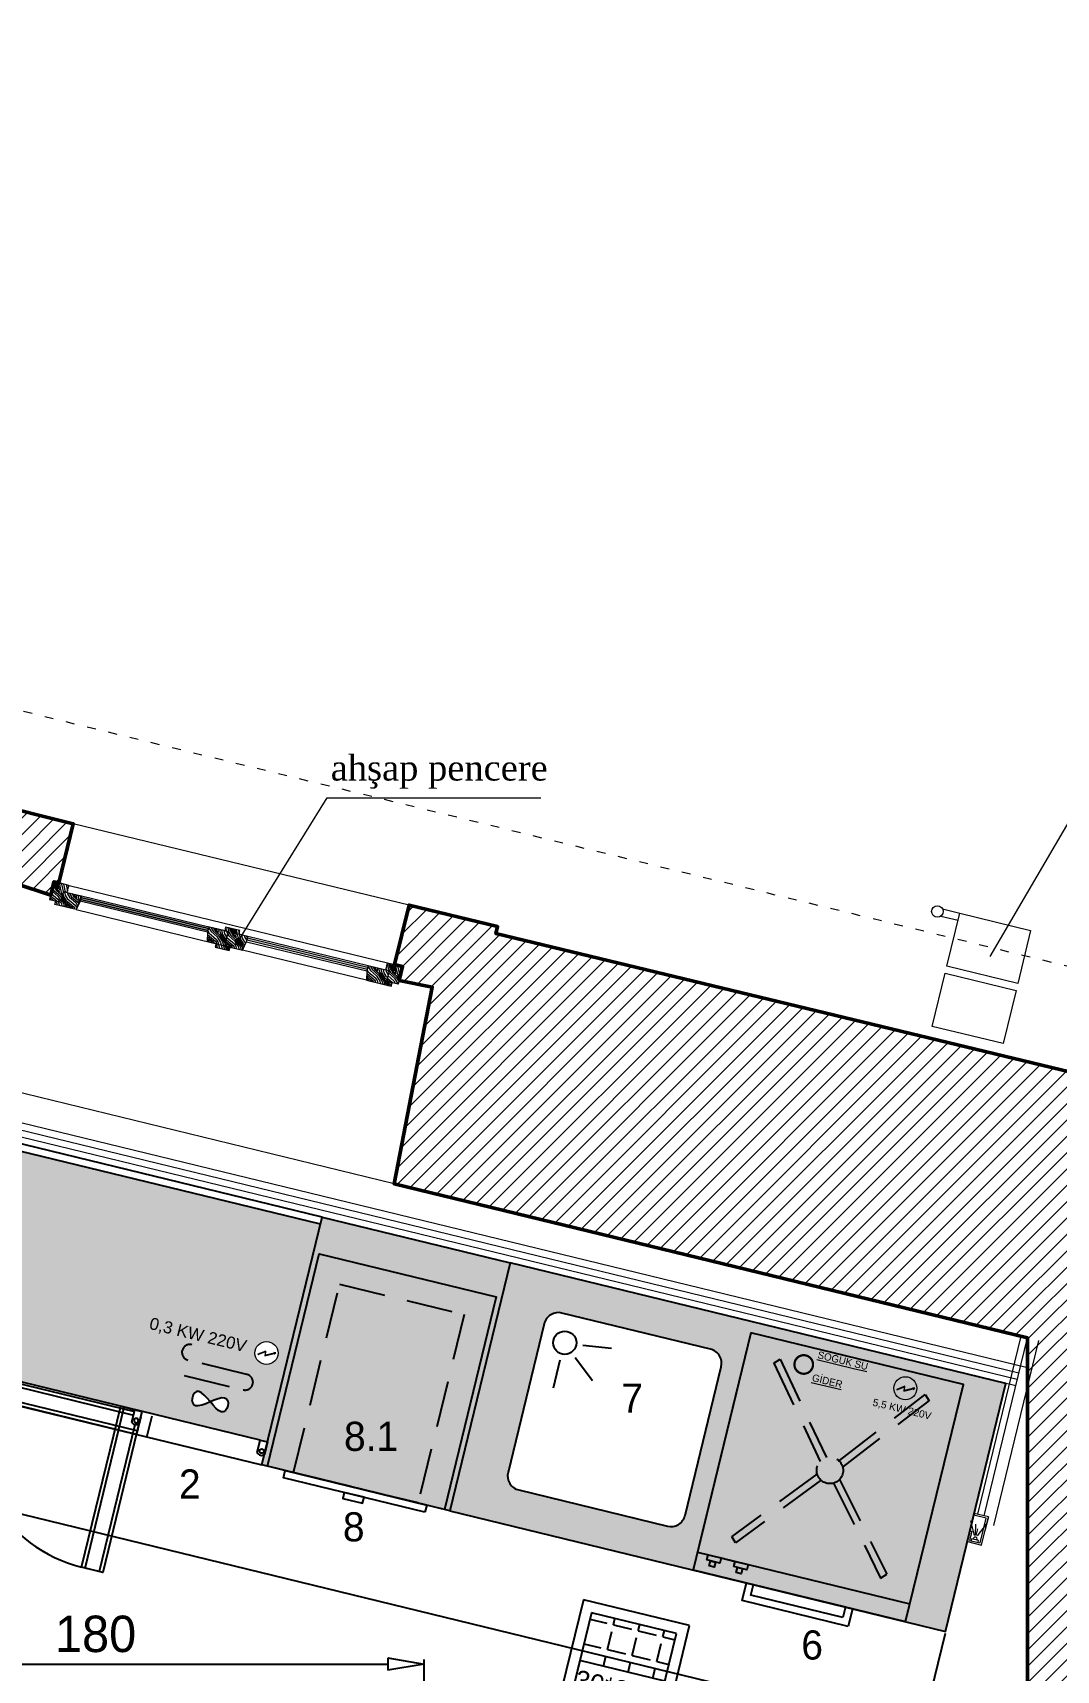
# Model space of a CAD drawing. Header units: millimetres. Extents: x 4980 to 19099, y 3891 to 5773.
# Drawn here: x 6833.2 to 7114.2, y 5072.3 to 5521.8 of the extents above; entities that cross this region are included whole.
import ezdxf

# ---------------------------------------------------------------- set-up
doc = ezdxf.new("R2010")
doc.units = ezdxf.units.MM
doc.linetypes.add('ACAD_ISO03W100', pattern=[30, 12, -18])
doc.linetypes.add('DASHED', pattern=[19.05, 12.7, -6.35])
for name, color, linetype in [('002 Çizgi', 7, 'Continuous'), ('Kıtc-002 Çizgi', 7, 'Continuous'), ('Kıtc-008 Rakam', 1, 'Continuous'), ('Kıtc-011 Elk Tes Yazı 001', 1, 'Continuous'), ('Kıtc-014 Elk Tes İşaretler', 1, 'Continuous'), ('Kıtc-016 Su Tes Yazı 001', 5, 'Continuous'), ('Kıtc-019 Su Tes İşaretler', 5, 'Continuous'), ('Kıtc-028 Yer Izgarası', 252, 'Continuous')]:
    doc.layers.add(name, color=color, linetype=linetype)
for name, color, linetype, lineweight in [('a 0', 252, 'Continuous', 0), ('a 2', 132, 'Continuous', 20), ('a ahşap tarama', 46, 'Continuous', 0), ('a alçıpan duvar', 162, 'Continuous', 35), ('a duvar', 84, 'Continuous', 50), ('a pencere 0', 252, 'Continuous', 0), ('a pencere cam', 121, 'Continuous', 0), ('a pencere doğrama', 41, 'Continuous', 20), ('no3_ahsap kesit on', 40, 'Continuous', 20), ('no3_duvar tarama', 253, 'Continuous', 9), ('no3_kutu profil gorunus', 8, 'Continuous', 18), ('no3_led doseme_Stift_Nr__2', 2, 'Continuous', 20), ('no3_ölçü tefriş', 252, 'Continuous', 0), ('PLAN YAZI', 4, 'Continuous', 9), ('TAVAN', 31, 'Continuous', 0), ('TES_SU', 150, 'Continuous', 25)]:
    doc.layers.add(name, color=color, linetype=linetype, lineweight=lineweight)
doc.layers.add('no3_kutuprofil kesit_Stift_Nr__74', color=7, linetype='Continuous', lineweight=20, true_color=0x3e7e00)
doc.layers.add('no3_paslanmaz gorunus on_Stift_Nr__163', color=7, linetype='Continuous', lineweight=20, true_color=0x5166a4)
doc.styles.get("Standard").update_dxf_attribs({"font": 'stylu.ttf', "height": 10})
doc.linetypes.add('FENCELINE1', pattern='A,0.25,-0.1,[133,ltypeshp.shx,S=0.1,R=0,X=-0.1,Y=0],-0.1,1', length=1.45)
doc.dimstyles.new('ISO-25', dxfattribs={"dimtxt": 2.5, "dimasz": 5, "dimexe": 1.25, "dimexo": 0.625, "dimtad": 1, "dimdec": 0, "dimtxsty": 'Standard', "dimblk": 'ARCHTICK', "dimcen": 2.5, "dimclrd": 256, "dimclre": 256, "dimclrt": 256, "dimadec": 0, "dimazin": 0, "dimtfac": 1, "dimtdec": 0, "dimtmove": 0, "dimatfit": 3, "dimldrblk": 'ARCHTICK', "dimfxl": 1, "dimlwd": -1, "dimlwe": -1, "dimarcsym": 0})
pattern_1 = [(346.323, (-7948.396, 962.116), (3.67598, -6.0404612), [0.25, -4.75]), (256.323, (-7946.8666, 959.9426), (-6.0404612, -3.67598), [0.5, -4.5]), (301.323, (-7947.72, 960.665), (-1.1822406, -4.8582206), [0.3535, -1.0605, 0.3535, -0.707, 2.475, -2.1215678]), (301.323, (-7948.58, 962.418), (-1.1822406, -4.8582206), [0.35355, -0.7071, 0.35355, -5.6568678]), (301.323, (-7946.9978, 961.5183), (-1.1822406, -4.8582206), [0.35355, -6.7175178]), (301.323, (-7946.453, 961.643), (-1.1822406, -4.8582206), [0.35355, -6.7175178]), (301.323, (-7947.2998, 961.3345), (-1.1822406, -4.8582206), [0.35355, -6.7175178]), (301.323, (-7947.6018, 961.1507), (-1.1822406, -4.8582206), [0.7071, -6.3639678]), (301.323, (-7947.274, 957.2114), (-1.1822406, -4.8582206), [0.7071, -6.3639678]), (301.323, (-7948.1467, 961.026), (-1.1822406, -4.8582206), [1.4142, -5.6568678]), (301.323, (-7948.4488, 960.8422), (-1.1822406, -4.8582206), [1.4142, -5.6568678]), (301.323, (-7945.6456, 958.6163), (-1.1822406, -4.8582206), [1.4142, -5.6568678]), (301.323, (-7948.81, 960.4155), (-1.1822406, -4.8582206), [1.06066, -6.0104078]), (301.323, (-7949.959, 959.9232), (-1.1822406, -4.8582206), [1.06066, -6.0104078]), (301.323, (-7949.355, 960.2908), (-1.1822406, -4.8582206), [1.06066, -6.0104078]), (301.323, (-7946.5517, 958.065), (-1.1822406, -4.8582206), [1.767767, -5.3033008]), (301.323, (-7947.0966, 957.94), (-1.1822406, -4.8582206), [1.767767, -5.3033008]), (301.323, (-7946.3152, 959.0365), (-1.1822406, -4.8582206), [2.4748737, -4.596194]), (319.757949, (-7948.0285, 961.5118), (4.85822058, -1.1822406), [0.559017, -10.6213229]), (319.757949, (-7947.4116, 959.8179), (4.85822058, -1.1822406), [0.559017, -10.6213229]), (319.757949, (-7947.5362, 960.3628), (4.85822058, -1.1822406), [0.559017, -10.6213229]), (319.757949, (-7948.1532, 962.0567), (4.85822058, -1.1822406), [1.118034, -10.0623059]), (319.757949, (-7947.7136, 959.634), (4.85822058, -1.1822406), [1.677051, -9.5032889]), (319.757949, (-7948.2585, 959.5094), (4.85822058, -1.1822406), [2.236068, -8.9442719]), (319.757949, (-7948.8034, 959.3847), (4.85822058, -1.1822406), [2.236068, -8.9442719]), (319.757949, (-7949.8868, 958.1046), (4.85822058, -1.1822406), [2.236068, -8.9442719]), (319.757949, (-7949.7686, 958.5904), (4.85822058, -1.1822406), [2.795085, -8.3852549]), (319.757949, (-7949.4075, 959.0171), (4.85822058, -1.1822406), [2.795085, -8.3852549]), (282.888051, (-7947.2342, 960.5466), (-1.1822406, -4.85822058), [0.559017, -10.6213229]), (282.888051, (-7947.8447, 961.2098), (-1.1822406, -4.85822058), [0.559017, -10.6213229]), (282.888051, (-7948.3961, 962.1158), (-1.1822406, -4.85822058), [1.118034, -10.0623059]), (282.888051, (-7947.116, 961.0324), (-1.1822406, -4.85822058), [1.118034, -10.0623059]), (282.888051, (-7948.8228, 962.477), (-1.1822406, -4.85822058), [1.677051, -9.5032889]), (282.888051, (-7949.3087, 962.5952), (-1.1822406, -4.85822058), [2.236068, -8.9442719]), (282.888051, (-7944.9954, 961.2883), (-1.1822406, -4.85822058), [2.236068, -8.9442719]), (282.888051, (-7946.814, 961.2162), (-1.1822406, -4.85822058), [2.236068, -8.9442719]), (282.888051, (-7945.724, 961.4656), (-1.1822406, -4.85822058), [2.795085, -8.3852549]), (282.888051, (-7946.269, 961.341), (-1.1822406, -4.85822058), [2.795085, -8.3852549])]
pattern_2 = [(346.323, (-11317.698, 1622.998), (3.67598, -6.0404612), [0.25, -4.75]), (256.323, (-11316.1685, 1620.825), (-6.0404612, -3.67598), [0.5, -4.5]), (301.323, (-11317.022, 1621.547), (-1.1822406, -4.8582206), [0.3535, -1.0605, 0.3535, -0.707, 2.475, -2.1215678]), (301.323, (-11317.882, 1623.3), (-1.1822406, -4.8582206), [0.35355, -0.7071, 0.35355, -5.6568678]), (301.323, (-11316.2997, 1622.4005), (-1.1822406, -4.8582206), [0.35355, -6.7175178]), (301.323, (-11315.7548, 1622.525), (-1.1822406, -4.8582206), [0.35355, -6.7175178]), (301.323, (-11316.6017, 1622.2167), (-1.1822406, -4.8582206), [0.35355, -6.7175178]), (301.323, (-11316.9037, 1622.033), (-1.1822406, -4.8582206), [0.7071, -6.3639678]), (301.323, (-11316.576, 1618.0936), (-1.1822406, -4.8582206), [0.7071, -6.3639678]), (301.323, (-11317.4487, 1621.908), (-1.1822406, -4.8582206), [1.4142, -5.6568678]), (301.323, (-11317.7507, 1621.7244), (-1.1822406, -4.8582206), [1.4142, -5.6568678]), (301.323, (-11314.9475, 1619.4985), (-1.1822406, -4.8582206), [1.4142, -5.6568678]), (301.323, (-11318.112, 1621.2977), (-1.1822406, -4.8582206), [1.06066, -6.0104078]), (301.323, (-11319.2608, 1620.8054), (-1.1822406, -4.8582206), [1.06066, -6.0104078]), (301.323, (-11318.6568, 1621.173), (-1.1822406, -4.8582206), [1.06066, -6.0104078]), (301.323, (-11315.8536, 1618.947), (-1.1822406, -4.8582206), [1.767767, -5.3033008]), (301.323, (-11316.3985, 1618.8224), (-1.1822406, -4.8582206), [1.767767, -5.3033008]), (301.323, (-11315.617, 1619.9187), (-1.1822406, -4.8582206), [2.4748737, -4.5961941]), (319.757949, (-11317.3305, 1622.394), (4.85822058, -1.1822406), [0.559017, -10.6213229]), (319.757949, (-11316.7135, 1620.7), (4.85822058, -1.1822406), [0.559017, -10.6213229]), (319.757949, (-11316.8382, 1621.245), (4.85822058, -1.1822406), [0.559017, -10.6213229]), (319.757949, (-11317.4551, 1622.939), (4.85822058, -1.1822406), [1.118034, -10.0623059]), (319.757949, (-11317.0155, 1620.5163), (4.85822058, -1.1822406), [1.677051, -9.5032889]), (319.757949, (-11317.5604, 1620.3916), (4.85822058, -1.1822406), [2.236068, -8.9442719]), (319.757949, (-11318.1054, 1620.267), (4.85822058, -1.1822406), [2.236068, -8.9442719]), (319.757949, (-11319.1888, 1618.9868), (4.85822058, -1.1822406), [2.236068, -8.9442719]), (319.757949, (-11319.0706, 1619.4726), (4.85822058, -1.1822406), [2.795085, -8.3852549]), (319.757949, (-11318.7094, 1619.8993), (4.85822058, -1.1822406), [2.795085, -8.3852549]), (282.888051, (-11316.5361, 1621.4288), (-1.1822406, -4.85822058), [0.559017, -10.6213229]), (282.888051, (-11317.1467, 1622.092), (-1.1822406, -4.85822058), [0.559017, -10.6213229]), (282.888051, (-11317.698, 1622.998), (-1.1822406, -4.85822058), [1.118034, -10.0623059]), (282.888051, (-11316.418, 1621.9146), (-1.1822406, -4.85822058), [1.118034, -10.0623059]), (282.888051, (-11318.1248, 1623.3592), (-1.1822406, -4.85822058), [1.677051, -9.5032889]), (282.888051, (-11318.6106, 1623.4774), (-1.1822406, -4.85822058), [2.236068, -8.9442719]), (282.888051, (-11314.2973, 1622.1705), (-1.1822406, -4.85822058), [2.236068, -8.9442719]), (282.888051, (-11316.116, 1622.0984), (-1.1822406, -4.85822058), [2.236068, -8.9442719]), (282.888051, (-11315.026, 1622.3478), (-1.1822406, -4.85822058), [2.795085, -8.3852549]), (282.888051, (-11315.571, 1622.2231), (-1.1822406, -4.85822058), [2.795085, -8.3852549])]

# ---------------------------------------------------------------- blocks, each defined once
blk = doc.blocks.new('A$C5BF67CBE')
at = {"layer": 'Kıtc-002 Çizgi'}
blk.add_line((6.65, 10), (10.64, 10), dxfattribs=at)
for points in [[(0, 72), (0, 10), (60, 10), (60, 72)], [(0, 72), (0, 5), (60, 5), (60, 72)], [(3, 10), (6.65, 10), (6.65, 8.54), (3, 8.54)], [(10.64, 10), (14.29, 10), (14.29, 8.54), (10.64, 8.54)], [(3.97, 8.54), (5.43, 8.54), (5.43, 7.08), (3.97, 7.08)], [(11.61, 8.54), (13.07, 8.54), (13.07, 7.08), (11.61, 7.08)], [(45, 0), (15, 0), (15, 5), (45, 5)], [(43, 2), (17, 2), (17, 5), (43, 5)]]:
    blk.add_lwpolyline(points, close=True, dxfattribs=at)
at = {"layer": 'Kıtc-002 Çizgi', "linetype": 'DASHED'}
for points in [[(8.08, 65.42), (9.49, 66.84)], [(8.08, 65.42), (26.83, 42.17)], [(9.49, 66.84), (28.24, 43.59)], [(31.86, 43.69), (50.51, 66.84)], [(33.27, 42.27), (51.92, 65.42)], [(50.51, 66.84), (51.92, 65.42)], [(26.73, 38.56), (8.08, 16.41)], [(28.14, 37.14), (9.49, 15)], [(31.76, 37.24), (50.51, 15)], [(33.17, 38.66), (51.92, 16.41)], [(9.49, 15), (8.08, 16.41)], [(50.51, 15), (51.92, 16.41)]]:
    blk.add_lwpolyline(points, dxfattribs=at)
blk.add_circle((30, 40.42), 3.63, dxfattribs=at)
blk = doc.blocks.new('v-sg')
at = {"layer": 'TES_SU', "linetype": 'Continuous', "const_width": 1.2}
blk.add_lwpolyline([(-5, 0, 1), (5, 0, 1)], format="xyb", close=True, dxfattribs=at)
blk = doc.blocks.new('A$C4E3860C5')
at = {"layer": 'Kıtc-014 Elk Tes İşaretler', "linetype": 'Continuous', "lineweight": 0}
for p, q in [((2.9, 3.66), (0.96, 2.3)), ((0.96, 2.3), (1, 2.21)), ((1, 2.21), (2.81, 3.48)), ((2.81, 3.48), (2.9, 2.31)), ((3, 2.49), (2.9, 3.66)), ((2.9, 2.31), (5.24, 3.52)), ((5.18, 3.62), (3, 2.49)), ((5.66, 3.81), (5.09, 3.77)), ((5.09, 3.77), (5.17, 3.64)), ((5.17, 3.64), (5.34, 3.36)), ((5.24, 3.52), (5.19, 3.62)), ((5.34, 3.36), (5.66, 3.81))]:
    blk.add_line(p, q, dxfattribs=at)
blk.add_circle((3.16, 3.16), 3.16, dxfattribs=at)
blk = doc.blocks.new('A$C59243714')
at = {"layer": 'Kıtc-002 Çizgi'}
for name, p in [('A$C5BF67CBE', (0, 0)), ('A$C4E3860C5', (41.62, 64.07))]:
    blk.add_blockref(name, p, dxfattribs=at)
at = {"layer": 'Kıtc-019 Su Tes İşaretler', "linetype": 'Continuous', "xscale": 0.5098698804018752, "yscale": 0.5098698804018752, "zscale": 0.5098698804018752}
blk.add_blockref('v-sg', (16.13, 66.97), dxfattribs=at)
at = {"layer": 'Kıtc-011 Elk Tes Yazı 001', "lineweight": 15, "insert": (37.02, 62.45), "char_height": 2, "attachment_point": 1}
blk.add_mtext_dynamic_manual_height_columns('{\\f@Arial Unicode MS|b0|i0|c162|p34;5,5 KW 220V }', width=27.5245, gutter_width=50, heights=[0], dxfattribs=at)
at = {"layer": 'Kıtc-016 Su Tes Yazı 001', "lineweight": 5, "char_height": 2, "attachment_point": 1}
for s, insert in [('{\\L\\C5;SOĞUK SU}', (19.27, 71.54)), ('{\\L\\C5;GİDER}', (19.27, 65.08))]:
    blk.add_mtext_dynamic_manual_height_columns(s, width=14.9424, gutter_width=50, heights=[0], dxfattribs=dict(at, insert=insert))
blk = doc.blocks.new('ththh')
at = {"layer": 'PLAN YAZI'}
h = blk.add_hatch(color=256, dxfattribs=at)
h.dxf.hatch_style = 1
edge = h.paths.add_edge_path()
edge.add_ellipse((-68255.92, -25917.14), major_axis=(-0.021, 0.888), ratio=0.6911, start_angle=0, end_angle=360)
for p, q in [((-68255.92, -25917.14), (-68231.35, -25877.67)), ((-68231.35, -25877.67), (-68172.76, -25877.66))]:
    blk.add_line(p, q, dxfattribs=at)
blk.add_ellipse((-68255.92, -25917.14), major_axis=(0, 0.888), ratio=0.6911, start_param=4.712389, end_param=10.995574, dxfattribs=at)
at = {"layer": 'PLAN YAZI', "insert": (-68230.4, -25865.89), "char_height": 7, "width": 63.3955, "attachment_point": 1}
blk.add_mtext('{\\fTimes New Roman|b0|i0|c162|p18;ahşap pencere}', dxfattribs=at)
blk = doc.blocks.new('A$C0517256F')
at = {"layer": '002 Çizgi'}
for points in [[(0, 3.66), (50, 3.66), (50, 63.66), (0, 63.66)], [(5, 1.66), (45, 1.66), (45, 3.66), (5, 3.66)], [(22.22, 1.66), (27.78, 1.66), (27.78, 0), (22.22, 0)]]:
    blk.add_lwpolyline(points, close=True, dxfattribs=at)
at = {"layer": '002 Çizgi', "linetype": 'DASHED'}
blk.add_lwpolyline([(7.4, 3.66), (42.6, 3.66), (42.6, 56.94), (7.4, 56.94)], close=True, dxfattribs=at)
blk = doc.blocks.new('_ClosedBlank')
at = {"color": 0, "linetype": 'ByBlock', "lineweight": -2}
for p, q in [((-1, 0.167), (0, 0)), ((-1, 0.167), (-1, -0.167)), ((0, 0), (-1, -0.167))]:
    blk.add_line(p, q, dxfattribs=at)
blk = doc.blocks.new('*D172')
at = {"transparency": 16777216}
for p, q in [((6760.23, 5049.46), (6760.23, 5075.22)), ((6940.69, 5028.25), (6940.69, 5075.22)), ((6770.23, 5073.97), (6930.69, 5073.97))]:
    blk.add_line(p, q, dxfattribs=at)
at = {"layer": 'Defpoints', "color": 0, "transparency": 16777216}
for p in [(6940.69, 5073.97), (6760.23, 5048.84, -0.53), (6940.69, 5027.62, -0.17)]:
    blk.add_point(p, dxfattribs=at)
at = {"transparency": 16777216, "xscale": 10, "yscale": 10, "zscale": 10, "rotation": 180}
blk.add_blockref('_ClosedBlank', (6760.23, 5073.97), dxfattribs=at)
at = {"transparency": 16777216, "xscale": 10, "yscale": 10, "zscale": 10}
blk.add_blockref('_ClosedBlank', (6940.69, 5073.97), dxfattribs=at)
at = {"transparency": 16777216, "insert": (6850.46, 5082.18), "char_height": 10, "attachment_point": 5}
blk.add_mtext('180', dxfattribs=at)
blk = doc.blocks.new('A$C4C105235')
at = {"layer": 'Kıtc-002 Çizgi'}
for points in [[(2, 3), (2, 6.5), (0, 6.5), (0, 3)], [(0, 6), (0, 0), (46.2, 0), (46.2, 6), (2, 6)], [(0, 5), (0, 1), (46.2, 1), (46.2, 5), (2, 5)]]:
    blk.add_lwpolyline(points, dxfattribs=at)
blk.add_circle((0.93, 3.71), 0.596, dxfattribs=at)
blk.add_arc((1, 3.75), 1.25, 216.8699, 323.1301, dxfattribs=at)
blk = doc.blocks.new('A$C1FF566C6')
at = {"layer": 'Kıtc-002 Çizgi', "color": 254}
for points in [[(6, 45.5), (0, 45.5), (0, 0), (6, 0), (6, 45.5)], [(1, 41.5), (1, 0), (5, 0), (5, 45.5)]]:
    blk.add_lwpolyline(points, dxfattribs=at)
blk = doc.blocks.new('A$C68E4787B')
at = {"layer": 'Kıtc-002 Çizgi'}
for p, q in [((163.98, 107), (32.48, 107)), ((161.98, 45.5), (32.48, 45.5)), ((131.55, 39), (131.55, 45))]:
    blk.add_line(p, q, dxfattribs=at)
blk.add_lwpolyline([(32.48, 39), (163.98, 39), (163.98, 109), (32.48, 109)], close=True, dxfattribs=at)
at = {"layer": 'Kıtc-002 Çizgi', "linetype": 'DASHED'}
for points in [[(154.15, 62.19), (137.48, 62.19, -1), (137.48, 66.53)], [(137.48, 57.84), (154.15, 57.84, 1), (154.15, 62.19)]]:
    blk.add_lwpolyline(points, format="xyb", dxfattribs=at)
at = {"layer": 'Kıtc-002 Çizgi', "linetype": 'DASHED', "ltscale": 0.1}
blk.add_lwpolyline([(149.71, 50.53), (148.95, 50.7), (148.06, 51.16), (147.09, 51.8), (146.07, 52.53), (145.05, 53.27), (144.08, 53.91), (143.19, 54.36), (142.43, 54.53), (141.83, 54.36), (141.41, 53.91), (141.15, 53.27), (141.07, 52.53), (141.15, 51.8), (141.41, 51.16), (141.83, 50.7), (142.43, 50.53), (143.19, 50.7), (144.08, 51.16), (145.05, 51.8), (146.07, 52.53), (147.09, 53.27), (148.06, 53.91), (148.95, 54.36), (149.71, 54.53), (150.31, 54.36), (150.73, 53.91), (150.99, 53.27), (151.07, 52.53), (150.99, 51.8), (150.73, 51.16), (150.31, 50.7)], close=True, dxfattribs=at)
at = {"layer": 'Kıtc-002 Çizgi'}
blk.add_lwpolyline([(161.98, 42), (161.98, 45.5), (163.98, 45.5), (163.98, 42)], dxfattribs=at)
blk.add_circle((163.05, 42.72), 0.596, dxfattribs=at)
blk.add_arc((162.98, 42.75), 1.25, 216.8699, 323.1301, dxfattribs=at)
at = {"layer": 'Kıtc-002 Çizgi', "color": 254}
for centre, start, end in [((40.86, 40.86), 270.8691, 357.3948), ((123.17, 40.86), 182.6052, 269.1309)]:
    blk.add_arc(centre, 40.86, start, end, dxfattribs=at)
at = {"layer": 'Kıtc-002 Çizgi'}
for name, p in [('A$C4E3860C5', (154.81, 66)), ('A$C4C105235', (35.48, 39)), ('A$C1FF566C6', (35.48, 0))]:
    blk.add_blockref(name, p, dxfattribs=at)
at = {"layer": 'Kıtc-002 Çizgi', "xscale": -1}
for name, p in [('A$C4C105235', (128.55, 39)), ('A$C1FF566C6', (128.55, 0))]:
    blk.add_blockref(name, p, dxfattribs=at)
at = {"layer": 'Kıtc-011 Elk Tes Yazı 001', "insert": (124.92, 71.28), "char_height": 3.3081, "attachment_point": 1}
blk.add_mtext_dynamic_manual_height_columns('{\\f@Arial Unicode MS|b0|i0|c162|p34;0,3 KW 220V }', width=27.5245, gutter_width=50, heights=[0], dxfattribs=at)
blk = doc.blocks.new('A$C641A22AA')
at = {"layer": 'Kıtc-002 Çizgi'}
for p, q in [((36.43, 78.54, -0.53), (44.29, 77.77, -0.53)), ((30.15, 74.44, -0.53), (28.28, 66.77, -0.53)), ((34.34, 75.13, -0.53), (39.08, 68.82, -0.53))]:
    blk.add_line(p, q, dxfattribs=at)
at = {"layer": 'Kıtc-002 Çizgi', "elevation": -0.53}
blk.add_lwpolyline([(0, 33.1), (136.03, 0), (152.58, 68.01), (16.55, 101.12)], close=True, dxfattribs=at)
blk.add_lwpolyline([(18.88, 38.8), (59.69, 28.87, 0.414214), (64.52, 31.81), (74.46, 72.62, 0.414214), (71.51, 77.45), (30.71, 87.38, 0.414214), (25.87, 84.44), (15.94, 43.63, 0.414214)], format="xyb", close=True, dxfattribs=at)
at = {"layer": 'Kıtc-002 Çizgi'}
blk.add_circle((31.51, 79.22, -0.53), 3.19, dxfattribs=at)
blk = doc.blocks.new('*D210')
at = {"transparency": 16777216}
for p, q in [((6291.89, 5275.01), (6284.95, 5246.51)), ((6294.96, 5245.36), (7067.26, 5057.42)), ((7083.62, 5082.34), (7076.68, 5053.84))]:
    blk.add_line(p, q, dxfattribs=at)
at = {"layer": 'Defpoints', "color": 0, "transparency": 16777216}
for p in [(6292.04, 5275.62, -0.53), (7083.77, 5082.94, -0.53), (7076.98, 5055.05)]:
    blk.add_point(p, dxfattribs=at)
at = {"transparency": 16777216, "xscale": 10, "yscale": 10, "zscale": 10}
for p, rotation in [((6285.25, 5247.73), 166.3224590213279), ((7076.98, 5055.05), 346.3224590213279)]:
    blk.add_blockref('_ClosedBlank', p, dxfattribs=dict(at, rotation=rotation))
at = {"transparency": 16777216, "insert": (6683.06, 5159.37), "char_height": 10, "attachment_point": 5, "rotation": 346.3225}
blk.add_mtext('815', dxfattribs=at)
blk = doc.blocks.new('A$C1AAB3821')
at = {"layer": 'Kıtc-028 Yer Izgarası'}
for p, q in [((30, 30), (0, 30)), ((0, 30), (0, 0)), ((27, 27), (3, 27)), ((3, 27), (3, 3)), ((9.65, 25.24), (9.65, 27)), ((16.63, 25.24), (16.63, 27)), ((23.62, 25.24), (23.62, 27)), ((27, 3), (27, 27)), ((30, 0), (30, 30)), ((3, 25.24), (7.74, 25.24)), ((9.65, 25.24), (14.73, 25.24)), ((9.65, 18.25), (9.65, 23.33)), ((16.63, 25.24), (21.71, 25.24)), ((16.63, 18.25), (16.63, 23.33)), ((23.62, 25.24), (27, 25.24)), ((23.62, 18.25), (23.62, 23.33)), ((3, 18.25), (7.74, 18.25)), ((9.65, 18.25), (14.73, 18.25)), ((16.63, 18.25), (21.71, 18.25)), ((23.62, 18.25), (27, 18.25)), ((27, 13.5), (3, 13.5)), ((3, 13.5), (3, 3)), ((9.65, 13.5), (9.65, 16.35)), ((16.63, 13.5), (16.63, 16.35)), ((23.62, 13.5), (23.62, 16.35)), ((27, 3), (27, 13.5)), ((0, 0), (30, 0)), ((3, 3), (27, 3)), ((3, 3), (27, 3))]:
    blk.add_line(p, q, dxfattribs=at)
blk.add_text('30*30', height=5.4, dxfattribs=at).set_placement((3, 5.64))

msp = doc.modelspace()

# ---------------------------------------------------------------- hatches: boundary and pattern name
h = msp.add_hatch()
h.set_pattern_fill('AR-CONC', color=6, scale=0.1)
h.set_pattern_definition([(50, (-124.575, -540.396), (18.218467, -1.593909), [1.905, -20.955]), (355, (-124.575, -540.396), (-3.524342, 19.105685), [1.524, -16.76406]), (100.45144, (-123.057, -540.529), (14.694125, 17.511775), [1.619, -17.809024]), (46.1842, (-124.575, -535.316), (27.107904, -4.204233), [2.8575, -31.4325]), (96.63556, (-122.316, -535.667), (23.74041, 24.74261), [2.4285, -26.71356]), (351.18415, (-124.575, -535.316), (23.74041, 24.74261), [2.286, -25.14597]), (21, (-122.035, -536.586), (15.16144, -10.22652), [1.905, -20.955]), (326, (-122.035, -536.586), (6.180203, 18.418797), [1.524, -16.764]), (71.45144, (-120.772, -537.438), (21.341642, 8.192277), [1.619, -17.808994]), (37.5, (-124.575, -540.396), (0.3088603, 8.455504), [0, -16.5608, 0, -17.018, 0, -16.8275]), (7.5, (-124.575, -540.396), (6.681966, 10.0180575), [0, -9.7028, 0, -16.1798, 0, -6.4135]), (327.5, (-130.2394, -540.396), (13.5590595, -0.5728744), [0, -6.35, 0, -19.812, 0, -26.289]), (317.5, (-132.779, -540.396), (14.812918, 2.542649), [0, -8.255, 0, -13.1572, 0, -18.669])])
h.paths.add_polyline_path([(6425.18, 5315.26), (6308.59, 5343.63), (6292.04, 5275.62), (6408.63, 5247.24)])
h.paths.add_polyline_path([(6522.35, 5291.61), (6425.18, 5315.26), (6408.63, 5247.24), (6505.8, 5223.6)])
h.paths.add_polyline_path([(6619.51, 5267.97), (6522.35, 5291.61), (6505.8, 5223.6), (6602.96, 5199.95)])
h.paths.add_polyline_path([(6746, 5237.18), (6619.51, 5267.97), (6602.96, 5199.95), (6729.45, 5169.17)])
h.paths.add_polyline_path([(6912.17, 5194.69), (6784.4, 5225.78), (6769.85, 5166.03), (6895.68, 5135.41), (6897.63, 5134.93)])
h.paths.add_polyline_path([(6877.68, 5148.44), (6878.2, 5148.78), (6878.82, 5148.8), (6879.52, 5148.45), (6880.28, 5147.8), (6881.07, 5146.95), (6881.88, 5146), (6883.04, 5146.47), (6884.14, 5146.86), (6885.11, 5147.09), (6885.89, 5147.08), (6886.43, 5146.77), (6886.74, 5146.23), (6886.84, 5145.55), (6886.74, 5144.81), (6886.49, 5144.12), (6886.09, 5143.56), (6885.57, 5143.22), (6884.95, 5143.19), (6884.25, 5143.54), (6883.49, 5144.19), (6882.7, 5145.04), (6881.88, 5146), (6880.72, 5145.52), (6879.62, 5145.13), (6878.65, 5144.9), (6877.87, 5144.91), (6877.34, 5145.22), (6877.03, 5145.76), (6876.93, 5146.44), (6877.02, 5147.18), (6877.28, 5147.87)], flags=16)
h.paths.add_polyline_path([(6900.53, 5159.33, -1), (6894.21, 5159.33, -1)], flags=16)
h.paths.add_polyline_path([(6895.03, 5159.02), (6897.24, 5159.88), (6897.06, 5158.72), (6899.45, 5159.3), (6899.39, 5159.47), (6899.96, 5159.37), (6899.54, 5159.02), (6899.48, 5159.19), (6896.92, 5158.57), (6897.1, 5159.73), (6895.05, 5158.93)], flags=0)
h.paths.add_polyline_path([(7100.32, 5150.96), (6964.29, 5184.06), (6947.74, 5116.05), (7083.77, 5082.94)])
h.paths.add_polyline_path([(7012.26, 5114.75, -0.414214), (7007.43, 5111.81), (6966.62, 5121.74, -0.414214), (6963.68, 5126.58), (6973.61, 5167.39, -0.414214), (6978.44, 5170.33), (7019.25, 5160.4, -0.414214), (7022.19, 5155.56)], flags=16)
h.paths.add_polyline_path([(6976.06, 5162.16, -1), (6982.44, 5162.16, -1)], flags=0)
h.paths.add_polyline_path([(6964.29, 5184.06), (6912.64, 5196.63), (6896.09, 5128.62), (6947.74, 5116.05)])
h.paths.add_polyline_path([(6863.48, 5164.21), (6891.54, 5157.38), (6893.4, 5165), (6865.33, 5171.83)], flags=24)
at = {"layer": 'a ahşap tarama', "lineweight": 5}
h = msp.add_hatch(dxfattribs=at)
h.set_pattern_fill('WOODFACE', color=256, scale=5, angle=346.323, style=0, pattern_type=2)
h.set_pattern_definition(pattern_2)
h.paths.add_polyline_path([(6837.85, 5283.86), (6841, 5283.09), (6841.71, 5286), (6842.68, 5285.76), (6843.16, 5287.71), (6841.22, 5288.19), (6839.03, 5288.72)])
h = msp.add_hatch(dxfattribs=at)
h.set_pattern_fill('WOODFACE', color=256, scale=5, angle=346.323, style=0, pattern_type=2)
h.set_pattern_definition(pattern_1)
h.paths.add_polyline_path([(6846.57, 5284.82), (6846.22, 5283.37), (6845.14, 5281.06), (6839.31, 5282.48), (6839.55, 5283.45), (6841, 5283.09), (6841.71, 5286), (6842.68, 5285.76)])
h = msp.add_hatch(dxfattribs=at)
h.set_pattern_fill('WOODFACE', color=256, scale=5, angle=346.323, style=0, pattern_type=2)
h.set_pattern_definition(pattern_1)
h.paths.add_polyline_path([(6881.55, 5276.31), (6881.2, 5274.86), (6881.09, 5272.31), (6883.52, 5271.72), (6883.28, 5270.75), (6887.17, 5269.8), (6887.41, 5270.77), (6885.95, 5271.13), (6886.8, 5274.61), (6886.9, 5275.01), (6881.75, 5276.26)])
h = msp.add_hatch(dxfattribs=at)
h.set_pattern_fill('WOODFACE', color=256, scale=5, angle=346.323, style=0, pattern_type=2)
h.set_pattern_definition(pattern_1)
h.paths.add_polyline_path([(6890.81, 5269.94), (6891.88, 5272.26), (6892.24, 5273.71), (6889.81, 5274.3), (6890.05, 5275.28), (6886.16, 5276.22), (6885.92, 5275.25), (6886.9, 5275.01), (6886.05, 5271.53), (6885.95, 5271.13)])
h = msp.add_hatch(dxfattribs=at)
h.set_pattern_fill('WOODFACE', color=256, scale=5, angle=346.323, style=0, pattern_type=2)
h.set_pattern_definition(pattern_1)
h.paths.add_polyline_path([(6925.27, 5265.66), (6924.92, 5264.22), (6924.82, 5261.67), (6931.62, 5260.01), (6931.85, 5260.98), (6930.39, 5261.33), (6931.1, 5264.24), (6930.13, 5264.47)])
h = msp.add_hatch(dxfattribs=at)
h.set_pattern_fill('WOODFACE', color=256, scale=5, angle=346.323, style=0, pattern_type=2)
h.set_pattern_definition(pattern_2)
h.paths.add_polyline_path([(6933.55, 5260.56), (6930.39, 5261.33), (6931.1, 5264.24), (6930.13, 5264.47), (6930.6, 5266.43), (6932.55, 5265.95), (6934.73, 5265.42)])
at = {"layer": 'a pencere cam', "lineweight": 5}
for points in [[(6846.34, 5283.85), (6881.31, 5275.34), (6881.43, 5275.83), (6846.45, 5284.34)], [(6892, 5272.74), (6925.04, 5264.7), (6925.16, 5265.19), (6892.12, 5273.23)]]:
    msp.add_hatch(color=256, dxfattribs=at).paths.add_polyline_path(points)
at = {"layer": 'no3_duvar tarama'}
h = msp.add_hatch(dxfattribs=at)
h.set_pattern_fill('ANSI31', color=256, style=0)
h.set_pattern_definition([(45, (77489.65, 25972.4954), (-2.24506403, 2.24506403), [])])
h.paths.add_polyline_path([(6398.66, 5335.71), (6403.32, 5388.41), (6398.33, 5390.27), (6399.51, 5395.13), (6397.33, 5395.66), (6401.28, 5412), (6425.58, 5406.11), (6425.11, 5404.17), (6819.56, 5308.55), (6820.12, 5310.64), (6844.33, 5304.61), (6840.4, 5288.39), (6839.03, 5288.72), (6838.14, 5285.06), (6828.71, 5288.16), (6808.58, 5235.95), (6643.1, 5276.22), (6587.51, 5289.75)])
h = msp.add_hatch(dxfattribs=at)
h.set_pattern_fill('ANSI31', color=256, style=0)
h.set_pattern_definition([(45, (81879.2123, 31164.2985), (-2.24506403, 2.24506403), [])])
h.paths.add_polyline_path([(7168.47, 4578.31), (7167.37, 4659.97), (7106.26, 4659.97), (7106.26, 4579.31), (7088.4, 4579.31), (7088.4, 4557.56), (7183.4, 4557.56), (7183.4, 4578.31)])
h.paths.add_polyline_path([(7162.27, 5149.88), (7182.43, 5144.97), (7200.22, 5195.97), (7208.54, 5194.4), (7209.72, 5199.26), (7211.09, 5198.93), (7215.02, 5215.16), (7190.81, 5221.18), (7190.25, 5219.09), (6960.33, 5274.47), (6960.8, 5276.41), (6936.5, 5282.29), (6932.55, 5265.95), (6934.73, 5265.42), (6933.81, 5261.6), (6942.89, 5259.8), (6932.41, 5205.82), (7106.26, 5163.51), (7106.26, 4779.97), (7166.28, 4779.97)])

# ---------------------------------------------------------------- linework, layer by layer
at = {"layer": 'a 2', "linetype": 'ACAD_ISO03W100', "ltscale": 0.2}
msp.add_line((8266.95, 4984.93, -0.53), (6067.11, 5521.76, -0.53), dxfattribs=at)
at = {"layer": 'a 2', "elevation": -0.53}
for points in [[(6936.53, 5282.29), (6844.35, 5304.61)], [(6932.41, 5205.82), (6808.58, 5235.95)]]:
    msp.add_lwpolyline(points, dxfattribs=at)
at = {"layer": 'a alçıpan duvar', "linetype": 'ACAD_ISO03W100', "elevation": -0.53}
msp.add_lwpolyline([(7106.26, 5163.51), (7105.82, 4837.81), (7174.66, 4837.81), (7174.66, 5024.89)], dxfattribs=at)
at = {"layer": 'a duvar', "elevation": -0.53}
for points in [[(6398.66, 5335.71), (6403.32, 5388.41), (6398.33, 5390.27), (6399.51, 5395.13), (6397.33, 5395.66), (6401.28, 5412), (6425.58, 5406.11), (6425.11, 5404.17), (6819.56, 5308.55), (6820.12, 5310.64), (6844.33, 5304.61), (6840.4, 5288.39), (6839.03, 5288.72), (6838.14, 5285.06), (6828.71, 5288.16), (6808.58, 5235.95), (6643.1, 5276.22), (6587.51, 5289.75), (6398.66, 5335.71)], [(7106.26, 4779.97), (7106.26, 5163.51), (6932.41, 5205.82), (6942.89, 5259.8), (6933.81, 5261.6), (6934.73, 5265.42), (6932.55, 5265.95), (6936.5, 5282.29), (6960.8, 5276.41), (6960.33, 5274.47), (7190.25, 5219.09), (7190.81, 5221.18), (7215.02, 5215.16), (7211.09, 5198.93), (7209.72, 5199.26), (7208.54, 5194.4), (7200.22, 5195.97), (7182.43, 5144.97), (7177.31, 5146.22), (7177.31, 5146.22)]]:
    msp.add_lwpolyline(points, dxfattribs=at)
at = {"layer": 'a pencere 0', "elevation": -0.53}
for points in [[(6843.18, 5287.71), (6930.63, 5266.42)], [(6881.22, 5274.85), (6846.24, 5283.36)], [(6846.59, 5284.82), (6881.57, 5276.31)], [(6845.16, 5281.05), (6890.83, 5269.94)], [(6925.3, 5265.67), (6892.26, 5273.71)], [(6924.84, 5261.66), (6890.83, 5269.94)], [(6891.91, 5272.25), (6924.94, 5264.21)]]:
    msp.add_lwpolyline(points, dxfattribs=at)
at = {"layer": 'a pencere cam', "lineweight": 5}
for p, q in [((6846.45, 5284.34, -0.53), (6881.43, 5275.83, -0.53)), ((6925.16, 5265.19, -0.53), (6892.12, 5273.23, -0.53))]:
    msp.add_line(p, q, dxfattribs=at)
at = {"layer": 'a pencere cam', "lineweight": 5, "elevation": -0.53}
for points in [[(6846.34, 5283.85), (6881.31, 5275.34), (6881.43, 5275.83), (6846.45, 5284.34)], [(6892, 5272.74), (6925.04, 5264.7), (6925.16, 5265.19), (6892.12, 5273.23)]]:
    msp.add_lwpolyline(points, close=True, dxfattribs=at)
for points in [[(6881.31, 5275.34), (6846.34, 5283.85)], [(6892, 5272.74), (6925.04, 5264.7)]]:
    msp.add_lwpolyline(points, dxfattribs=at)
at = {"layer": 'a pencere doğrama', "elevation": -0.53}
for points in [[(6837.85, 5283.86), (6841, 5283.09), (6841.71, 5286), (6842.68, 5285.76), (6843.16, 5287.71), (6841.22, 5288.19), (6839.03, 5288.72), (6837.85, 5283.86)], [(6846.57, 5284.82), (6846.22, 5283.37), (6845.14, 5281.06), (6839.31, 5282.48), (6839.55, 5283.45), (6841, 5283.09), (6841.71, 5286), (6842.68, 5285.76), (6846.57, 5284.82)], [(6881.55, 5276.31), (6881.2, 5274.86), (6881.09, 5272.31), (6883.52, 5271.72), (6883.28, 5270.75), (6887.17, 5269.8), (6887.41, 5270.77), (6885.95, 5271.13), (6886.8, 5274.61), (6886.9, 5275.01), (6881.75, 5276.26), (6881.55, 5276.31)], [(6890.81, 5269.94), (6891.88, 5272.26), (6892.24, 5273.71), (6889.81, 5274.3), (6890.05, 5275.28), (6886.16, 5276.22), (6885.92, 5275.25), (6886.9, 5275.01), (6886.05, 5271.53), (6885.95, 5271.13), (6890.81, 5269.94), (6890.81, 5269.94)], [(6925.27, 5265.66), (6924.92, 5264.22), (6924.82, 5261.67), (6931.62, 5260.01), (6931.85, 5260.98), (6930.39, 5261.33), (6931.1, 5264.24), (6930.13, 5264.47), (6925.27, 5265.66)], [(6933.55, 5260.56), (6930.39, 5261.33), (6931.1, 5264.24), (6930.13, 5264.47), (6930.6, 5266.43), (6932.55, 5265.95), (6934.73, 5265.42), (6933.55, 5260.56)]]:
    msp.add_lwpolyline(points, dxfattribs=at)
at = {"layer": 'Kıtc-002 Çizgi', "elevation": -0.53}
msp.add_lwpolyline([(6912.64, 5196.63), (6964.29, 5184.06), (6947.74, 5116.05), (6896.09, 5128.62)], close=True, dxfattribs=at)
at = {"layer": 'no3_ahsap kesit on', "elevation": -0.53}
for points in [[(7103.04, 5150.3), (6303.05, 5344.98)], [(7103.47, 5152.05), (6303.48, 5346.73)], [(7103.47, 5152.05), (6303.48, 5346.73)], [(7103.89, 5153.79), (6303.9, 5348.48)], [(7103.89, 5153.79), (6303.9, 5348.48)], [(7092.62, 5115.09), (7104.51, 5163.94)], [(7094.37, 5114.67), (7106.26, 5163.51)]]:
    msp.add_lwpolyline(points, dxfattribs=at)
at = {"layer": 'no3_kutu profil gorunus', "elevation": -0.53}
msp.add_lwpolyline([(7106.26, 5155.28), (6301.27, 5351.18)], dxfattribs=at)
at = {"layer": 'no3_kutuprofil kesit_Stift_Nr__74', "linetype": 'Continuous'}
msp.add_line((7095.53, 5114.38, -0.53), (7094.59, 5110.5, -0.53), dxfattribs=at)
msp.add_line((7095.53, 5114.38, -0.53), (7094.59, 5110.5, -0.53), dxfattribs=at)
at = {"layer": 'no3_led doseme_Stift_Nr__2', "linetype": 'FENCELINE1'}
for p, q in [((7091.68, 5109.29, -0.53), (7090.67, 5113.31, -0.53)), ((7091.68, 5109.29, -0.53), (7090.67, 5113.31, -0.53)), ((7091.96, 5109.32, -0.53), (7092.05, 5112.34, -0.53)), ((7091.96, 5109.32, -0.53), (7092.05, 5112.34, -0.53)), ((7092.17, 5109.29, -0.53), (7092.62, 5111.12, -0.53)), ((7092.17, 5109.29, -0.53), (7092.62, 5111.12, -0.53)), ((7092.53, 5109.12, -0.53), (7095.01, 5112.36, -0.53)), ((7092.53, 5109.12, -0.53), (7095.01, 5112.36, -0.53)), ((7090.89, 5108.31, -0.53), (7090.77, 5107.82, -0.53)), ((7090.89, 5108.31, -0.53), (7090.77, 5107.82, -0.53)), ((7090.77, 5107.82, -0.53), (7092.72, 5107.35, -0.53)), ((7090.77, 5107.82, -0.53), (7092.72, 5107.35, -0.53)), ((7092.84, 5107.84, -0.53), (7090.89, 5108.31, -0.53)), ((7092.84, 5107.84, -0.53), (7090.89, 5108.31, -0.53)), ((7092.72, 5107.35, -0.53), (7092.84, 5107.84, -0.53)), ((7092.72, 5107.35, -0.53), (7092.84, 5107.84, -0.53))]:
    msp.add_line(p, q, dxfattribs=at)
msp.add_arc((7091.93, 5108.33, -0.53), 0.5, 314.177, 198.4679, dxfattribs=at)
msp.add_arc((7091.93, 5108.33, -0.53), 0.5, 314.177, 198.4679, dxfattribs=at)
at = {"layer": 'no3_paslanmaz gorunus on_Stift_Nr__163', "linetype": 'Continuous'}
for p, q in [((7091.53, 5114.84, -0.53), (7091.65, 5115.33, -0.53)), ((7091.53, 5114.84, -0.53), (7091.65, 5115.33, -0.53)), ((7095.53, 5114.38, -0.53), (7091.65, 5115.33, -0.53)), ((7095.53, 5114.38, -0.53), (7091.65, 5115.33, -0.53)), ((7094.93, 5114.02, -0.53), (7091.53, 5114.84, -0.53)), ((7094.93, 5114.02, -0.53), (7091.53, 5114.84, -0.53)), ((7093.28, 5107.21, -0.53), (7094.93, 5114.02, -0.53)), ((7093.28, 5107.21, -0.53), (7094.93, 5114.02, -0.53)), ((7093.64, 5106.61, -0.53), (7095.53, 5114.38, -0.53)), ((7093.64, 5106.61, -0.53), (7095.53, 5114.38, -0.53)), ((7090.47, 5110.47, -0.53), (7089.76, 5107.56, -0.53)), ((7090.47, 5110.47, -0.53), (7089.76, 5107.56, -0.53)), ((7089.76, 5107.56, -0.53), (7093.64, 5106.61, -0.53)), ((7089.76, 5107.56, -0.53), (7093.64, 5106.61, -0.53)), ((7090.95, 5110.35, -0.53), (7090.36, 5107.92, -0.53)), ((7090.95, 5110.35, -0.53), (7090.36, 5107.92, -0.53)), ((7090.36, 5107.92, -0.53), (7093.28, 5107.21, -0.53)), ((7090.36, 5107.92, -0.53), (7093.28, 5107.21, -0.53)), ((7090.95, 5110.35, -0.53), (7090.47, 5110.47, -0.53)), ((7090.95, 5110.35, -0.53), (7090.47, 5110.47, -0.53))]:
    msp.add_line(p, q, dxfattribs=at)
at = {"layer": 'no3_ölçü tefriş', "elevation": -0.53}
msp.add_lwpolyline([(7097.01, 5111.97), (7109.36, 5162.75)], dxfattribs=at)
at = {"layer": 'PLAN YAZI'}
msp.add_line((7095.99, 5268.16, -0.53), (7118.94, 5307.41, -0.53), dxfattribs=at)
at = {"layer": 'TAVAN', "elevation": -0.53}
for points in [[(7082.48, 5279.3), (7087.22, 5278.15)], [(7082.95, 5281.24), (7087.7, 5280.09)]]:
    msp.add_lwpolyline(points, dxfattribs=at)
for points in [[(7084.15, 5265.51), (7087.7, 5280.09), (7107.13, 5275.36), (7103.58, 5260.79)], [(7080.13, 5249), (7083.68, 5263.57), (7103.11, 5258.84), (7099.56, 5244.27)]]:
    msp.add_lwpolyline(points, close=True, dxfattribs=at)
at = {"layer": 'TAVAN'}
msp.add_circle((7081.53, 5280.56, -0.53), 1.58, dxfattribs=at)

# ---------------------------------------------------------------- block references
msp.add_blockref('A$C641A22AA', (6947.74, 5082.94))
at = {"layer": 'a 0'}
msp.add_blockref('ththh', (75145.4, 31189.38, -0.53), dxfattribs=at)
at = {"layer": 'Kıtc-002 Çizgi', "rotation": 346.3224590181866}
msp.add_blockref('A$C68E4787B', (6727.53, 5129.49, -0.53), dxfattribs=at)
at = {"layer": 'Kıtc-002 Çizgi', "xscale": -1, "rotation": 346.3224590216091}
msp.add_blockref('A$C0517256F', (6945.34, 5112.87, -0.53), dxfattribs=at)
at = {"layer": 'Kıtc-002 Çizgi', "lineweight": -2, "rotation": 346.3224590216464}
msp.add_blockref('A$C59243714', (7013.33, 5094.94, -0.53), dxfattribs=at)
at = {"layer": 'Kıtc-028 Yer Izgarası', "rotation": 346.361978972235}
msp.add_blockref('A$C1AAB3821', (6977.28, 5062.48), dxfattribs=at)

# ---------------------------------------------------------------- texts
at = {"layer": 'Kıtc-008 Rakam', "color": 1}
for s, p in [('7', (6994.79, 5142.93)), ('8.1', (6918.65, 5132.48)), ('2', (6873.34, 5119.39)), ('8', (6918.35, 5107.63)), ('6', (7044.17, 5075.2))]:
    msp.add_text(s, height=8, dxfattribs=at).set_placement(p)

# ---------------------------------------------------------------- dimensions: what is measured, and where the dimension line sits
dim = msp.add_aligned_dim(p1=(6292.04, 5275.62, -0.53), p2=(7083.77, 5082.94, -0.53), distance=-28.71, dimstyle='ISO-25', override={"dimtxt": 10, "dimasz": 10, "dimgap": 3, "dimblk": 'ClosedBlank', "dimcen": 5, "dimldrblk": 'ClosedBlank', "dimfxl": 0, "dimtfillclr": 256})
dim.commit()
dim.dimension.update_dxf_attribs({"geometry": '*D210', "text_midpoint": (6683.06, 5159.37)})
dim = msp.add_linear_dim(base=(6940.69, 5073.97), p1=(6760.23, 5048.84, -0.53), p2=(6940.69, 5027.62, -0.17), dimstyle='ISO-25', override={"dimtxt": 10, "dimasz": 10, "dimgap": 3, "dimblk": 'ClosedBlank', "dimcen": 5, "dimldrblk": 'ClosedBlank', "dimfxl": 0, "dimtfillclr": 256})
dim.commit()
dim.dimension.update_dxf_attribs({"geometry": '*D172', "text_midpoint": (6850.46, 5082.18)})

doc.saveas('drawing.dxf')
